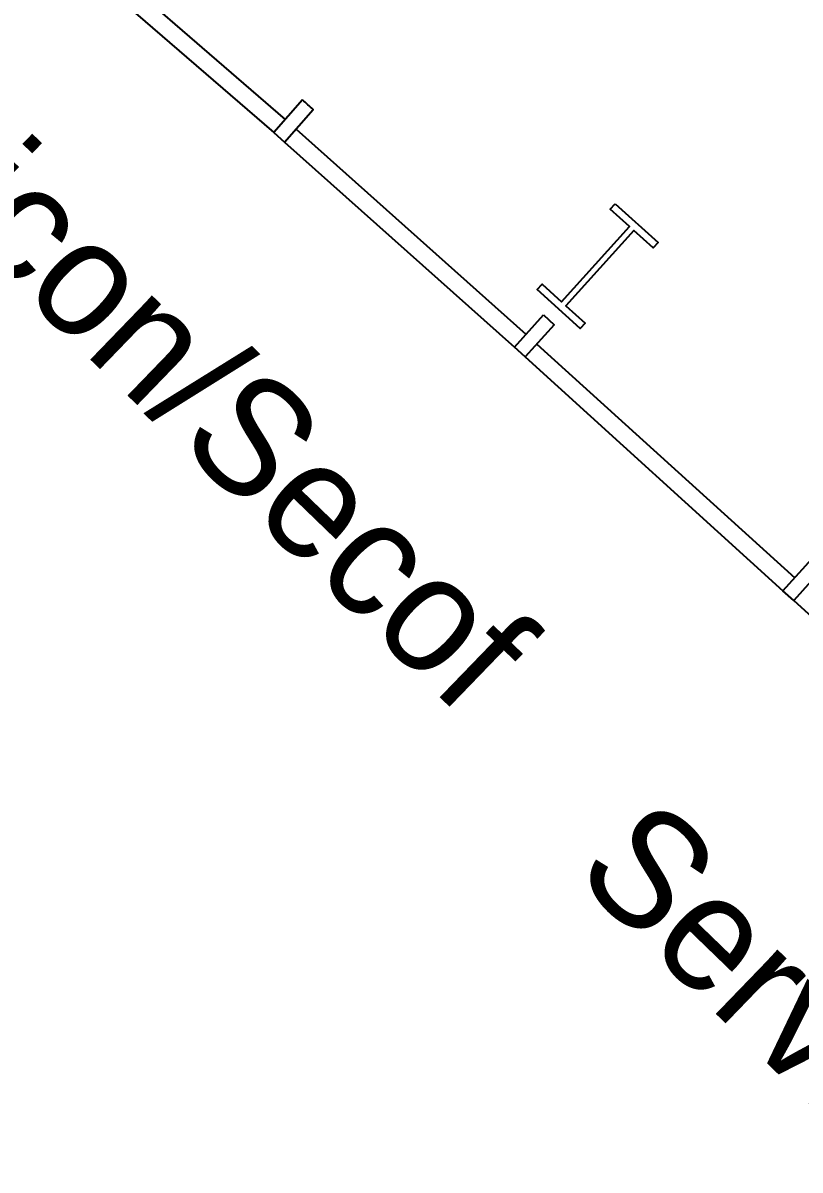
# Model space of a CAD drawing. Extents: x -1.7 to 87, y -33.6 to 19.
# Drawn here: x 62.099 to 64.778, y -21.796 to -17.84 of the extents above; entities that cross this region are included whole.
import ezdxf

# ---------------------------------------------------------------- set-up
doc = ezdxf.new("R2010")
doc.units = 0
for name, color, linetype in [('AR-ESQ', 2, 'Continuous'), ('AR-EST', 4, 'Continuous'), ('AR-HTC-MOB', 253, 'Continuous'), ('AR-MOB', 2, 'Continuous'), ('AR-TXT', 2, 'Continuous')]:
    doc.layers.add(name, color=color, linetype=linetype)
doc.styles.add('1-125', font='stylu.ttf', dxfattribs={"height": 0.2})

# ---------------------------------------------------------------- blocks, each defined once
blk = doc.blocks.new('mesasegedam2')
at = {"layer": 'AR-HTC-MOB'}
h = blk.add_hatch(dxfattribs=at)
h.set_pattern_fill('AR-SAND', color=256, scale=0.05, style=0)
h.set_pattern_definition([(37.5, (0, 0), (-0.003149668, 0.0963411885), [0, -0.076, 0, -0.085, 0, -0.08125]), (7.5, (0, 0), (0.088488835, 0.141107303), [0, -0.041, 0, -0.0685, 0, -0.02625]), (327.5, (-0.0615, 0), (0.155707093, 0.000282953), [0, -0.025, 0, -0.09, 0, -0.1175]), (317.5, (-0.0615, 0), (0.15030633, 0.043883778), [0, -0.0125, 0, -0.059, 0, -0.0675])])
h.paths.add_polyline_path([(672.756, 350.2489), (672.056, 350.2489), (672.056, 349.5489), (672.756, 349.5489)])
at = {"color": 2}
for p, q in [((671.506, 349.5489), (671.506, 350.2489)), ((673.306, 350.2489), (671.506, 350.2489)), ((672.756, 349.5489), (672.756, 350.2489)), ((673.306, 349.5489), (673.306, 350.2489)), ((670.706, 349.4489), (670.706, 349.6489)), ((671.506, 349.5489), (673.306, 349.5489)), ((671.406, 349.4489), (670.706, 349.4489)), ((670.706, 349.4489), (670.706, 348.5989)), ((671.406, 348.5989), (671.406, 349.4489)), ((670.706, 348.5989), (671.406, 348.5989))]:
    blk.add_line(p, q, dxfattribs=at)
at = {"color": 1}
blk.add_line((672.056, 349.5489), (672.056, 350.2489), dxfattribs=at)
at = {"color": 1, "lineweight": 0}
blk.add_line((672.756, 350.2489), (672.756, 349.5489), dxfattribs=at)
at = {"color": 2}
for centre, radius, start, end in [((671.4421, 349.5007), 0.751, 85.1245, 168.6153), ((671.506, 349.4489), 0.1, 90, 180)]:
    blk.add_arc(centre, radius, start, end, dxfattribs=at)
blk = doc.blocks.new('CADEIRA-S')
at = {"color": 2}
for p, q in [((0.0718, 0.2686), (-0.0682, 0.2686)), ((0.0718, 0.2186), (-0.0682, 0.2186)), ((0.0718, 0.1986), (-0.0682, 0.1986)), ((-0.2182, 0.0486), (-0.2182, -0.1014)), ((0.2218, -0.1014), (0.2218, 0.0486)), ((-0.1182, -0.2014), (0.1218, -0.2014))]:
    blk.add_line(p, q, dxfattribs=at)
at = {"color": 1}
for p, q in [((0.0718, 0.2586), (-0.0682, 0.2586)), ((-0.0148, 0.1986), (-0.0149, 0.2186)), ((0.0252, 0.1986), (0.0251, 0.2186)), ((0.0718, 0.1886), (-0.0682, 0.1886)), ((-0.2082, 0.0486), (-0.2082, -0.1014)), ((0.2118, -0.1014), (0.2118, 0.0486)), ((-0.1182, -0.1914), (0.1218, -0.1914))]:
    blk.add_line(p, q, dxfattribs=at)
at = {"color": 2}
blk.add_lwpolyline([(-0.032, 0.2686), (-0.032, 0.2867), (0.0426, 0.2867), (0.0426, 0.2686)], dxfattribs=at)
for centre, radius, start, end in [((-0.0682, 0.0486), 0.22, 90, 135), ((0.0718, 0.0486), 0.22, 45, 90), ((-0.2061, 0.1864), 0.025, 135, 315), ((-0.0682, 0.0486), 0.15, 90, 180), ((-0.0682, 0.0486), 0.17, 90, 135), ((0.0718, 0.0486), 0.17, 45, 90), ((0.0718, 0.0486), 0.15, 0, 90), ((0.2097, 0.1864), 0.025, 225, 45), ((-0.1182, -0.1014), 0.1, 180, 270), ((0.1218, -0.1014), 0.1, 270, 0)]:
    blk.add_arc(centre, radius, start, end, dxfattribs=at)
at = {"color": 1}
for centre, radius, start, end in [((-0.0682, 0.0486), 0.21, 90, 135), ((0.0718, 0.0486), 0.21, 45, 90), ((-0.0682, 0.0486), 0.14, 90, 180), ((0.0718, 0.0486), 0.14, 0, 90), ((-0.1182, -0.1014), 0.09, 180, 270), ((0.1218, -0.1014), 0.09, 270, 0), ((-0.0052, -0.6823), 0.5534, 73.6911, 105.2491)]:
    blk.add_arc(centre, radius, start, end, dxfattribs=at)

msp = doc.modelspace()

# ---------------------------------------------------------------- linework, layer by layer
at = {"layer": 'AR-ESQ'}
for points in [[(62.1994, -17.4784), (63.0026, -18.1732)], [(63.0408, -18.2068), (63.8332, -18.9138)], [(63.8706, -18.9477), (64.7598, -19.7535)]]:
    msp.add_lwpolyline(points, dxfattribs=at)
at = {"layer": 'AR-ESQ', "color": 1}
for points in [[(62.1602, -17.5238), (62.9633, -18.2186)], [(63.0009, -18.2516), (63.7932, -18.9586)], [(63.8303, -18.9922), (64.7195, -19.7979)], [(64.7566, -19.8315), (65.6458, -20.6373)]]:
    msp.add_lwpolyline(points, dxfattribs=at)
at = {"layer": 'AR-ESQ'}
msp.add_lwpolyline([(63.0623, -18.1059), (62.9633, -18.2186), (63.0009, -18.2516), (63.0999, -18.1389, 0.000172)], format="xyb", close=True, dxfattribs=at)
for points in [[(63.894, -18.8474), (63.931, -18.881), (63.8303, -18.9922), (63.7932, -18.9586)], [(64.8203, -19.6868), (64.8573, -19.7204), (64.7566, -19.8315), (64.7195, -19.7979)]]:
    msp.add_lwpolyline(points, close=True, dxfattribs=at)
at = {"layer": 'AR-EST'}
msp.add_lwpolyline([(64.1406, -18.4636), (64.2888, -18.5979), (64.272, -18.6164), (64.2053, -18.556), (63.9703, -18.8154), (64.037, -18.8758), (64.0202, -18.8943), (63.872, -18.76), (63.8888, -18.7415), (63.9554, -18.8019), (64.1905, -18.5426), (64.1238, -18.4821), (64.1406, -18.4636)], dxfattribs=at)

# ---------------------------------------------------------------- block references
at = {"layer": 'AR-MOB', "rotation": 319.5767013888384}
msp.add_blockref('mesasegedam2', (-673.9143, 152.6428), dxfattribs=at)
at = {"layer": 'AR-MOB', "extrusion": (0, 0, -1), "xscale": -1, "zscale": -1, "rotation": 220.4232986111616}
msp.add_blockref('CADEIRA-S', (-64.44, -17.4784), dxfattribs=at)

# ---------------------------------------------------------------- texts
at = {"layer": 'AR-TXT', "color": 2, "char_height": 0.2, "attachment_point": 5, "rotation": 315.9898, "style": '1-125'}
for s, insert in [('{\\H2x;Dicon/Secof}', (62.7086, -19.0921)), ('{\\H2x;Sig/ Dicon/Secof\\PServiço de Informações\\PGerenciais}', (66.1482, -22.5869))]:
    msp.add_mtext(s, dxfattribs=dict(at, insert=insert))

doc.saveas('drawing.dxf')
